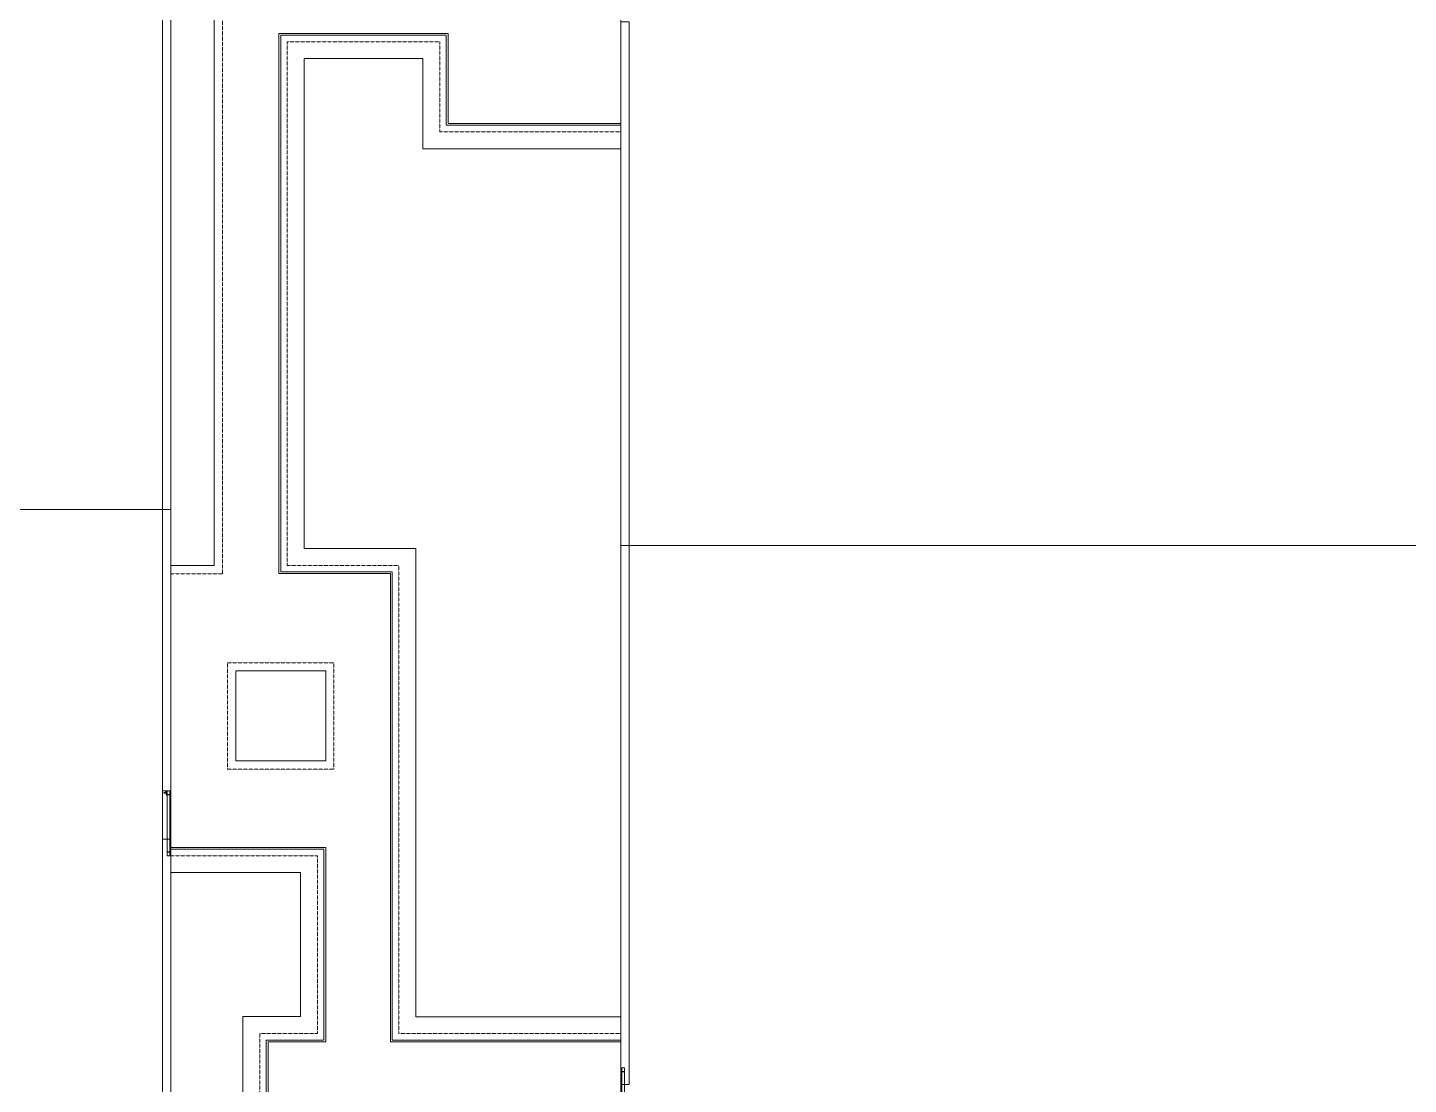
# Model space of a CAD drawing. Header units: metres. Extents: x 5205117 to 5948571, y 646915 to 1143748.
# Drawn here: x 5527178 to 5565530, y 697387 to 726729 of the extents above; entities that cross this region are included whole.
import ezdxf

# ---------------------------------------------------------------- set-up
doc = ezdxf.new("R2010")
doc.units = ezdxf.units.M
doc.header["$MEASUREMENT"] = 0
doc.linetypes.add('DASHED', pattern=[0.75, 0.5, -0.25])
doc.linetypes.add('HIDDEN', pattern=[0.375, 0.25, -0.125])
doc.layers.get('0').update_dxf_attribs({"color": 1, "linetype": 'DASHED', "lineweight": 30})
for name, color, linetype, lineweight in [('A-Door', 3, 'Continuous', 15), ('A-Dotted', 43, 'DASHED', 5), ('A-Elevation 1', 4, 'Continuous', 13), ('A-Elevation 2', 163, 'Continuous', 9), ('A-Elevation 3', 251, 'Continuous', 5), ('A-Hidden', 2, 'HIDDEN', 5), ('PLOT', 7, 'Continuous', 5), ('road', 7, 'Continuous', 9)]:
    doc.layers.add(name, color=color, linetype=linetype, lineweight=lineweight)

# ---------------------------------------------------------------- blocks, each defined once
blk = doc.blocks.new('A$C7DF671ED')
at = {"layer": 'A-Door'}
for p, q in [((-8, 1699), (-9, 1698)), ((-9, 1698), (-9, 1697)), ((-9, 1697), (-9, 1696)), ((-9, 1696), (-9, 1695)), ((-9, 1695), (-9, 1693)), ((-9, 1693), (-8, 1693)), ((-7, 1700), (-8, 1699)), ((-7, 1698), (-8, 1698)), ((-8, 1698), (-8, 1698)), ((-8, 1698), (-8, 1697)), ((-8, 1697), (-8, 1697)), ((-8, 1697), (-8, 1697)), ((-8, 1697), (-8, 1697)), ((-8, 1697), (-8, 1696)), ((-8, 1696), (-8, 1696)), ((-8, 1696), (-8, 1695)), ((-8, 1696), (-8, 1696)), ((-8, 1696), (-8, 1696)), ((-8, 1696), (-8, 1696)), ((-8, 1695), (-8, 1695)), ((-8, 1695), (-8, 1695)), ((-8, 1695), (-8, 1695)), ((-8, 1695), (-8, 1694)), ((-8, 1694), (-8, 1694)), ((-8, 1694), (-8, 1694)), ((-7, 1694), (-8, 1694)), ((-8, 1693), (-7, 1692)), ((-6, 1700), (-7, 1700)), ((-6, 1699), (-7, 1699)), ((-7, 1699), (-7, 1698)), ((-7, 1698), (-7, 1698)), ((-7, 1698), (-7, 1698)), ((-7, 1698), (-7, 1698)), ((-7, 1698), (-7, 1698)), ((-7, 1694), (-7, 1693)), ((-7, 1694), (-7, 1694)), ((-7, 1693), (-7, 1693)), ((-7, 1693), (-7, 1693)), ((-7, 1693), (-7, 1693)), ((-7, 1693), (-7, 1693)), ((-7, 1693), (-6, 1693)), ((-7, 1692), (-6, 1691)), ((-5, 1700), (-6, 1700)), ((-6, 1699), (-6, 1699)), ((-5, 1699), (-6, 1699)), ((-6, 1699), (-6, 1699)), ((-6, 1699), (-6, 1699)), ((-6, 1699), (-6, 1699)), ((-6, 1693), (-6, 1692)), ((-6, 1693), (-6, 1693)), ((-6, 1693), (-6, 1693)), ((-6, 1693), (-6, 1693)), ((-6, 1692), (-5, 1692)), ((-6, 1691), (-5, 1691)), ((-5, 1738), (0, 1738)), ((-5, 1738), (-5, 1733)), ((-5, 1733), (0, 1733)), ((-5, 1733), (-5, 1723)), ((-5, 1723), (0, 1723)), ((-5, 1723), (-5, 1718)), ((-5, 1718), (0, 1718)), ((-5, 1709), (-5, 1718)), ((-5, 1709), (0, 1709)), ((-5, 1709), (-5, 1700)), ((-5, 1700), (0, 1700)), ((-3, 1700), (-5, 1700)), ((-4, 1699), (-5, 1699)), ((-5, 1699), (-5, 1699)), ((-5, 1699), (-5, 1699)), ((-5, 1699), (-5, 1699)), ((-5, 1692), (-5, 1692)), ((-5, 1692), (-5, 1692)), ((-5, 1692), (-5, 1692)), ((-5, 1692), (-4, 1692)), ((-5, 1691), (-3, 1691)), ((-5, 1691), (-5, 1683)), ((0, 1691), (-5, 1691)), ((0, 1683), (-5, 1683)), ((-5, 1683), (-5, 1674)), ((0, 1674), (-5, 1674)), ((-5, 1674), (-5, 1668)), ((0, 1668), (-5, 1668)), ((-5, 1668), (-5, 1659)), ((0, 1659), (-5, 1659)), ((-5, 1659), (-5, 1654)), ((0, 1654), (-5, 1654)), ((-4, 1699), (-4, 1699)), ((-4, 1699), (-4, 1699)), ((-4, 1699), (-4, 1699)), ((-3, 1699), (-4, 1699)), ((-4, 1699), (-4, 1699)), ((-4, 1692), (-3, 1693)), ((-4, 1692), (-4, 1692)), ((-4, 1692), (-4, 1692)), ((-4, 1692), (-4, 1692)), ((-2, 1700), (-3, 1700)), ((-3, 1699), (-3, 1699)), ((-3, 1699), (-3, 1699)), ((-2, 1698), (-3, 1699)), ((-3, 1699), (-3, 1699)), ((-3, 1699), (-3, 1699)), ((-3, 1693), (-3, 1693)), ((-3, 1693), (-3, 1693)), ((-3, 1693), (-3, 1693)), ((-3, 1693), (-3, 1693)), ((-3, 1693), (-2, 1693)), ((-3, 1691), (-2, 1692)), ((-1, 1699), (-2, 1700)), ((-2, 1697), (-2, 1698)), ((-2, 1698), (-2, 1698)), ((-2, 1698), (-2, 1698)), ((-2, 1698), (-2, 1698)), ((-2, 1698), (-2, 1698)), ((-2, 1698), (-2, 1698)), ((-1, 1697), (-2, 1697)), ((-2, 1694), (-1, 1695)), ((-2, 1693), (-2, 1694)), ((-2, 1694), (-2, 1694)), ((-2, 1694), (-2, 1694)), ((-2, 1694), (-2, 1694)), ((-2, 1694), (-2, 1694)), ((-2, 1692), (-1, 1693)), ((-2, 1693), (-2, 1693)), ((-2, 1693), (-2, 1693)), ((-1, 1698), (-1, 1699)), ((0, 1697), (-1, 1698)), ((-1, 1696), (-1, 1697)), ((-1, 1697), (-1, 1697)), ((-1, 1697), (-1, 1697)), ((-1, 1697), (-1, 1697)), ((-1, 1696), (-1, 1696)), ((-1, 1696), (-1, 1696)), ((-1, 1695), (-1, 1696)), ((-1, 1696), (-1, 1696)), ((-1, 1693), (0, 1695)), ((-1, 1695), (-1, 1695)), ((-1, 1695), (-1, 1695)), ((-1, 1695), (-1, 1695)), ((-1, 1695), (-1, 1695)), ((-1, 1693), (-1, 1693)), ((0, 1800), (74, 1800)), ((0, 1738), (0, 1800)), ((0, 1738), (0, 1733)), ((0, 1723), (0, 1733)), ((0, 1718), (0, 1723)), ((0, 1709), (0, 1718)), ((0, 1700), (0, 1709)), ((74, 1700), (0, 1700)), ((0, 1696), (0, 1700)), ((0, 1696), (0, 1697)), ((0, 1695), (0, 1696)), ((0, 1693), (0, 1696)), ((0, 1691), (0, 1693)), ((0, 1691), (74, 1691)), ((0, 1683), (0, 1691)), ((0, 1683), (0, 1674)), ((0, 1668), (0, 1674)), ((0, 1659), (0, 1668)), ((0, 1654), (0, 1659)), ((0, 1654), (0, 109)), ((74, 1700), (74, 1800)), ((74, 1691), (74, 165)), ((0, 109), (74, 109)), ((0, 0), (0, 100)), ((0, 100), (74, 100)), ((74, 0), (0, 0)), ((81, 165), (74, 165)), ((74, 165), (74, 156)), ((81, 156), (74, 156)), ((74, 118), (74, 156)), ((74, 118), (75, 118)), ((74, 118), (74, 118)), ((74, 118), (74, 118)), ((74, 118), (74, 118)), ((74, 118), (74, 118)), ((74, 118), (74, 118)), ((75, 118), (74, 118)), ((74, 118), (74, 112)), ((81, 112), (74, 112)), ((74, 109), (74, 112)), ((78, 102), (74, 109)), ((74, 109), (74, 109)), ((74, 109), (74, 109)), ((74, 67), (74, 100)), ((74, 67), (79, 67)), ((74, 39), (74, 67)), ((74, 0), (74, 39)), ((74, 39), (79, 39)), ((81, 118), (75, 118)), ((81, 95), (78, 102)), ((82, 113), (79, 118)), ((79, 67), (79, 60)), ((79, 60), (91, 60)), ((79, 48), (79, 56)), ((92, 56), (79, 56)), ((79, 55), (79, 55)), ((79, 55), (79, 55)), ((79, 51), (79, 55)), ((79, 51), (79, 55)), ((79, 55), (79, 55)), ((81, 55), (79, 55)), ((79, 51), (79, 51)), ((79, 51), (79, 51)), ((79, 51), (79, 51)), ((79, 51), (80, 51)), ((93, 48), (79, 48)), ((79, 39), (79, 45)), ((79, 45), (93, 45)), ((80, 51), (81, 51)), ((80, 51), (80, 51)), ((80, 51), (80, 51)), ((81, 165), (81, 156)), ((81, 156), (81, 123)), ((86, 125), (81, 123)), ((81, 123), (81, 118)), ((81, 112), (81, 118)), ((84, 88), (81, 95)), ((81, 55), (82, 55)), ((81, 55), (81, 55)), ((81, 51), (82, 51)), ((81, 51), (81, 51)), ((81, 51), (81, 51)), ((86, 106), (82, 113)), ((82, 55), (83, 55)), ((82, 55), (82, 55)), ((82, 51), (82, 51)), ((82, 51), (83, 51)), ((83, 55), (84, 55)), ((83, 51), (84, 51)), ((87, 81), (84, 88)), ((84, 55), (86, 55)), ((84, 55), (84, 55)), ((84, 51), (86, 51)), ((84, 51), (84, 51)), ((90, 118), (86, 125)), ((89, 99), (86, 106)), ((86, 55), (87, 55)), ((86, 55), (86, 55)), ((86, 51), (86, 51)), ((86, 51), (87, 51)), ((89, 73), (87, 81)), ((87, 55), (88, 55)), ((87, 51), (88, 51)), ((88, 55), (89, 55)), ((88, 55), (88, 55)), ((88, 51), (89, 51)), ((88, 51), (88, 51)), ((92, 91), (89, 99)), ((90, 66), (89, 73)), ((89, 55), (89, 51)), ((89, 55), (90, 55)), ((89, 51), (90, 51)), ((89, 12), (90, 17)), ((89, 12), (90, 8)), ((94, 110), (90, 118)), ((91, 60), (90, 66)), ((90, 55), (91, 55)), ((90, 55), (90, 55)), ((90, 55), (90, 55)), ((91, 51), (90, 51)), ((90, 51), (90, 51)), ((90, 51), (90, 51)), ((90, 17), (92, 20)), ((92, 5), (90, 8)), ((91, 60), (110, 60)), ((91, 55), (91, 55)), ((92, 55), (91, 55)), ((92, 51), (91, 51)), ((91, 51), (91, 51)), ((95, 83), (92, 91)), ((92, 56), (93, 56)), ((92, 55), (92, 56)), ((92, 55), (92, 55)), ((94, 55), (92, 55)), ((92, 55), (92, 55)), ((93, 51), (92, 55)), ((92, 51), (92, 51)), ((93, 51), (92, 51)), ((92, 20), (94, 22)), ((95, 2), (92, 5)), ((93, 56), (94, 56)), ((93, 50), (93, 51)), ((94, 51), (93, 51)), ((93, 48), (93, 50)), ((93, 48), (111, 48)), ((93, 43), (93, 45)), ((93, 45), (112, 45)), ((94, 35), (93, 43)), ((98, 102), (94, 110)), ((94, 56), (95, 56)), ((94, 51), (94, 55)), ((95, 55), (94, 55)), ((94, 55), (94, 55)), ((94, 55), (94, 55)), ((94, 55), (94, 55)), ((95, 51), (94, 51)), ((94, 51), (94, 51)), ((94, 51), (94, 51)), ((94, 51), (94, 51)), ((94, 22), (94, 35)), ((94, 22), (95, 23)), ((94, 17), (94, 22)), ((112, 17), (94, 17)), ((97, 75), (95, 83)), ((95, 56), (96, 56)), ((97, 55), (95, 55)), ((97, 51), (95, 51)), ((95, 23), (98, 25)), ((98, 0), (95, 2)), ((96, 56), (96, 56)), ((96, 56), (96, 56)), ((96, 56), (96, 56)), ((97, 56), (96, 56)), ((99, 68), (97, 75)), ((97, 56), (99, 56)), ((97, 55), (97, 55)), ((98, 55), (97, 55)), ((97, 55), (97, 55)), ((97, 51), (97, 51)), ((98, 51), (97, 51)), ((97, 51), (97, 51)), ((101, 94), (98, 102)), ((98, 55), (98, 55)), ((99, 55), (98, 55)), ((98, 51), (98, 51)), ((98, 51), (99, 51)), ((103, 26), (98, 25)), ((101, 60), (99, 68)), ((99, 56), (99, 56)), ((102, 56), (99, 56)), ((100, 55), (99, 55)), ((99, 51), (100, 51)), ((100, 55), (100, 51)), ((100, 55), (100, 55)), ((100, 55), (100, 55)), ((100, 55), (100, 55)), ((100, 55), (100, 55)), ((100, 55), (111, 55)), ((100, 51), (100, 51)), ((100, 51), (100, 51)), ((100, 51), (100, 51)), ((100, 51), (100, 51)), ((111, 51), (100, 51)), ((104, 86), (101, 94)), ((102, 51), (101, 56)), ((102, 56), (103, 56)), ((102, 48), (102, 51)), ((102, 43), (102, 45)), ((103, 35), (102, 43)), ((103, 56), (111, 56)), ((103, 35), (103, 17)), ((107, 25), (103, 26)), ((107, 78), (104, 86)), ((109, 69), (107, 78)), ((111, 23), (107, 25)), ((107, 0), (111, 2)), ((110, 61), (109, 69)), ((110, 60), (110, 61)), ((110, 60), (163, 60)), ((111, 55), (111, 56)), ((111, 56), (163, 56)), ((113, 55), (111, 55)), ((111, 55), (111, 55)), ((111, 52), (111, 55)), ((111, 51), (111, 52)), ((113, 51), (111, 51)), ((111, 51), (111, 51)), ((111, 48), (111, 51)), ((111, 48), (163, 48)), ((112, 22), (111, 23)), ((111, 2), (114, 5)), ((112, 44), (112, 45)), ((112, 45), (163, 45)), ((112, 35), (112, 44)), ((112, 22), (112, 35)), ((114, 20), (112, 22)), ((112, 21), (112, 22)), ((112, 17), (112, 19)), ((115, 55), (113, 55)), ((115, 51), (113, 51)), ((115, 17), (114, 20)), ((114, 5), (115, 8)), ((115, 55), (115, 55)), ((115, 55), (115, 51)), ((115, 55), (115, 55)), ((115, 55), (115, 55)), ((115, 55), (115, 55)), ((116, 55), (115, 55)), ((115, 51), (115, 51)), ((116, 51), (115, 51)), ((115, 51), (115, 51)), ((115, 51), (115, 51)), ((115, 51), (115, 51)), ((115, 17), (116, 12)), ((115, 8), (116, 12)), ((116, 55), (116, 55)), ((116, 55), (116, 51)), ((116, 55), (116, 55)), ((116, 55), (116, 55)), ((117, 55), (116, 55)), ((116, 51), (116, 51)), ((116, 51), (116, 51)), ((116, 51), (116, 51)), ((117, 51), (116, 51)), ((141, 55), (117, 55)), ((117, 51), (149, 51)), ((141, 55), (141, 55)), ((149, 55), (141, 55)), ((149, 55), (149, 51)), ((153, 55), (149, 55)), ((157, 51), (149, 51)), ((153, 55), (153, 55)), ((157, 55), (153, 55)), ((157, 51), (157, 55)), ((157, 55), (163, 55)), ((157, 51), (163, 51)), ((163, 60), (163, 60)), ((163, 60), (164, 60)), ((163, 60), (163, 60)), ((163, 56), (163, 55)), ((163, 55), (163, 51)), ((163, 55), (166, 55)), ((163, 51), (163, 48)), ((163, 51), (166, 51)), ((163, 45), (163, 45)), ((163, 45), (163, 45)), ((163, 45), (164, 45)), ((164, 60), (164, 59)), ((164, 59), (165, 59)), ((164, 59), (164, 59)), ((164, 45), (165, 46)), ((164, 45), (164, 45)), ((164, 45), (164, 45)), ((165, 59), (165, 59)), ((165, 59), (165, 58)), ((165, 58), (165, 58)), ((165, 58), (165, 58)), ((165, 58), (166, 57)), ((165, 47), (166, 47)), ((165, 46), (165, 47)), ((165, 47), (165, 47)), ((165, 46), (165, 46)), ((165, 46), (165, 46)), ((166, 57), (166, 57)), ((166, 57), (166, 55)), ((166, 55), (166, 51)), ((166, 55), (167, 55)), ((166, 51), (166, 48)), ((166, 51), (167, 51)), ((166, 48), (166, 47)), ((167, 55), (167, 55)), ((167, 55), (167, 51)), ((167, 55), (167, 55)), ((167, 55), (167, 55)), ((171, 55), (167, 55)), ((167, 51), (167, 51)), ((167, 51), (167, 51)), ((167, 51), (167, 51)), ((167, 51), (176, 51)), ((172, 55), (171, 55)), ((172, 55), (173, 55)), ((173, 55), (173, 55)), ((175, 55), (173, 55)), ((176, 55), (175, 55)), ((175, 55), (175, 55)), ((176, 55), (176, 51)), ((178, 55), (176, 55)), ((176, 55), (176, 55)), ((178, 51), (176, 51)), ((178, 55), (179, 55)), ((179, 51), (178, 51)), ((179, 55), (180, 55)), ((180, 51), (179, 51)), ((180, 55), (180, 55)), ((180, 55), (180, 55)), ((180, 55), (181, 55)), ((180, 51), (180, 51)), ((180, 51), (180, 51)), ((181, 51), (180, 51)), ((181, 55), (181, 55)), ((181, 51), (181, 55)), ((181, 51), (181, 51)), ((98, 0), (103, -1)), ((107, 0), (103, -1))]:
    blk.add_line(p, q, dxfattribs=at)
blk = doc.blocks.new('A$Cda8b4320')
at = {"layer": 'A-Dotted', "ltscale": 5}
for points in [[(-164209, -2500), (-164209, -6750), (-169507, -6750), (-169507, -5150), (-176107, -5150), (-176107, -9150), (-186509, -9150), (-186509, -3350), (-184509, -3350), (-184509, 0)], [(-169509, -15000), (-169509, -8650), (-156507, -8650), (-156507, -5550), (-141607, -5550), (-141607, -10150), (-144109, -10150), (-144109, -15000)]]:
    blk.add_lwpolyline(points, dxfattribs=at)
at = {"layer": 'A-Elevation 1', "ltscale": 5}
blk.add_lwpolyline([(-174894, 0), (-186989, 0), (-186989, 230), (-174664, 230), (-174664, -2270), (-163927, -2270), (-163927, -2500), (-174894, -2500)], close=True, dxfattribs=at)
at = {"layer": 'A-Elevation 1', "ltscale": 0.5}
blk.add_lwpolyline([(-162587, -2270), (-162587, -2500), (-139664, -2500), (-139664, -2270)], close=True, dxfattribs=at)
blk.add_lwpolyline([(-170737, -15230), (-170737, -15000), (-141234, -15000), (-141234, -15230), (-170737, -15230)], dxfattribs=at)
at = {"layer": 'A-Elevation 2', "ltscale": 5, "flags": 128}
for points in [[(-164159, -2500), (-164159, -6800), (-169557, -6800), (-169557, -5200), (-176057, -5200), (-176057, -9200), (-186559, -9200), (-186559, -3300), (-184559, -3300), (-184559, 0)], [(-164859, -2500), (-164859, -6100), (-168857, -6100), (-168857, -4500), (-176757, -4500), (-176757, -8500), (-185859, -8500), (-185859, -4000), (-183859, -4000), (-183859, 0)], [(-169559, -15000), (-169559, -8600), (-156557, -8600), (-156557, -5500), (-141557, -5500), (-141557, -10200), (-144059, -10200), (-144059, -15000)], [(-168859, -15000), (-168859, -9300), (-155857, -9300), (-155857, -6200), (-142257, -6200), (-142257, -9500), (-144759, -9500), (-144759, -15000)]]:
    blk.add_lwpolyline(points, dxfattribs=at)
at = {"layer": 'A-Elevation 3', "ltscale": 5}
for p, q in [((-163929, -2270), (-162589, -2270)), ((-163929, -2500), (-162589, -2500))]:
    blk.add_line(p, q, dxfattribs=at)
at = {"layer": 'A-Elevation 3', "ltscale": 5, "flags": 128}
blk.add_lwpolyline([(-156329, -2500), (-156329, -3700), (-139894, -3700), (-139894, -2500)], dxfattribs=at)
blk.add_lwpolyline([(-161759, -4300), (-159259, -4300), (-159259, -6800), (-161759, -6800)], close=True, dxfattribs=at)
at = {"layer": 'A-Hidden', "ltscale": 5}
for points in [[(-164389, -2500), (-164389, -6570), (-169327, -6570), (-169327, -4970), (-176287, -4970), (-176287, -8970), (-186329, -8970), (-186329, -3530), (-184329, -3530), (-184329, 0)], [(-156559, -2500), (-156559, -3930), (-139664, -3930), (-139664, -2500)], [(-169329, -15000), (-169329, -8830), (-156327, -8830), (-156327, -5730), (-141787, -5730), (-141787, -9970), (-144289, -9970), (-144289, -15000)]]:
    blk.add_lwpolyline(points, dxfattribs=at)
blk.add_lwpolyline([(-161989, -4070), (-159029, -4070), (-159029, -7030), (-161989, -7030)], close=True, dxfattribs=at)
at = {"layer": 'A-Door'}
for p, rotation in [((-162589, -2475), 90), ((-172079, -15025), 270)]:
    blk.add_blockref('A$C7DF671ED', p, dxfattribs=dict(at, rotation=rotation))

msp = doc.modelspace()

# ---------------------------------------------------------------- linework, layer by layer
at = {"layer": 'PLOT', "ltscale": 0.5}
for p, q in [((5476491.9, 713346.5), (5531158, 713346.5)), ((5595824.1, 712346.6), (5543658, 712346.6))]:
    msp.add_line(p, q, dxfattribs=at)
at = {"layer": 'road', "ltscale": 0.5}
for p, q in [((5531158, 693346.5), (5531158, 733346.5)), ((5543657.9, 693461.6), (5543658, 731346.6))]:
    msp.add_line(p, q, dxfattribs=at)

# ---------------------------------------------------------------- block references
at = {"color": 2, "ltscale": 5, "rotation": 90}
msp.add_blockref('A$Cda8b4320', (5528657.9, 868125.3), dxfattribs=at)

doc.saveas('drawing.dxf')
